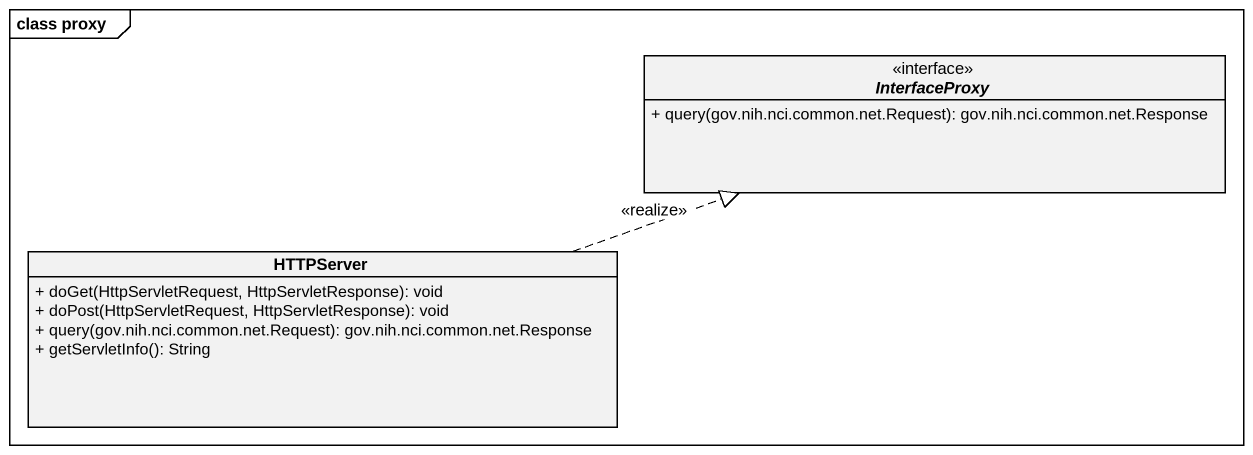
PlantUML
@startuml
mainframe class proxy
hide circle
hide empty members
skinparam classAttributeIconSize 0
interface InterfaceProxy <<interface>> {
  + query(gov.nih.nci.common.net.Request): gov.nih.nci.common.net.Response
}
class HTTPServer {
  + doGet(HttpServletRequest, HttpServletResponse): void
  + doPost(HttpServletRequest, HttpServletResponse): void
  + query(gov.nih.nci.common.net.Request): gov.nih.nci.common.net.Response
  + getServletInfo(): String
}
HTTPServer .right.|> InterfaceProxy : <<realize>>
@enduml
